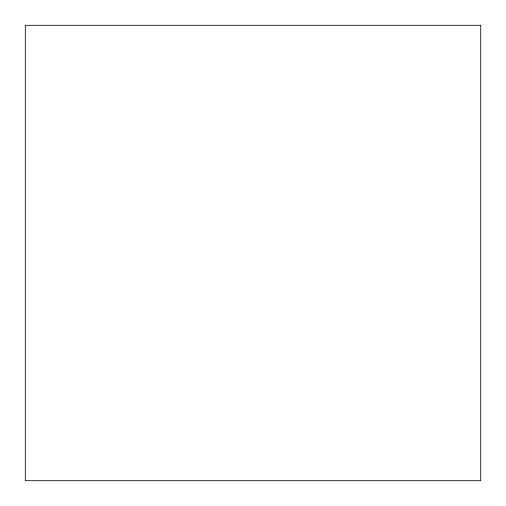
<?xml version="1.0" encoding="UTF-8"?>
<svg xmlns="http://www.w3.org/2000/svg" width="506" height="506" viewBox="0 0 506 506"><rect width="100%" height="100%" fill="white"/><g stroke="black" fill="none" stroke-linecap="round" stroke-linejoin="round"><path stroke-width="0.76" d="M480.7 25.3L25.3 25.3L25.3 480.7L480.7 480.7L480.7 25.3"/></g></svg>
